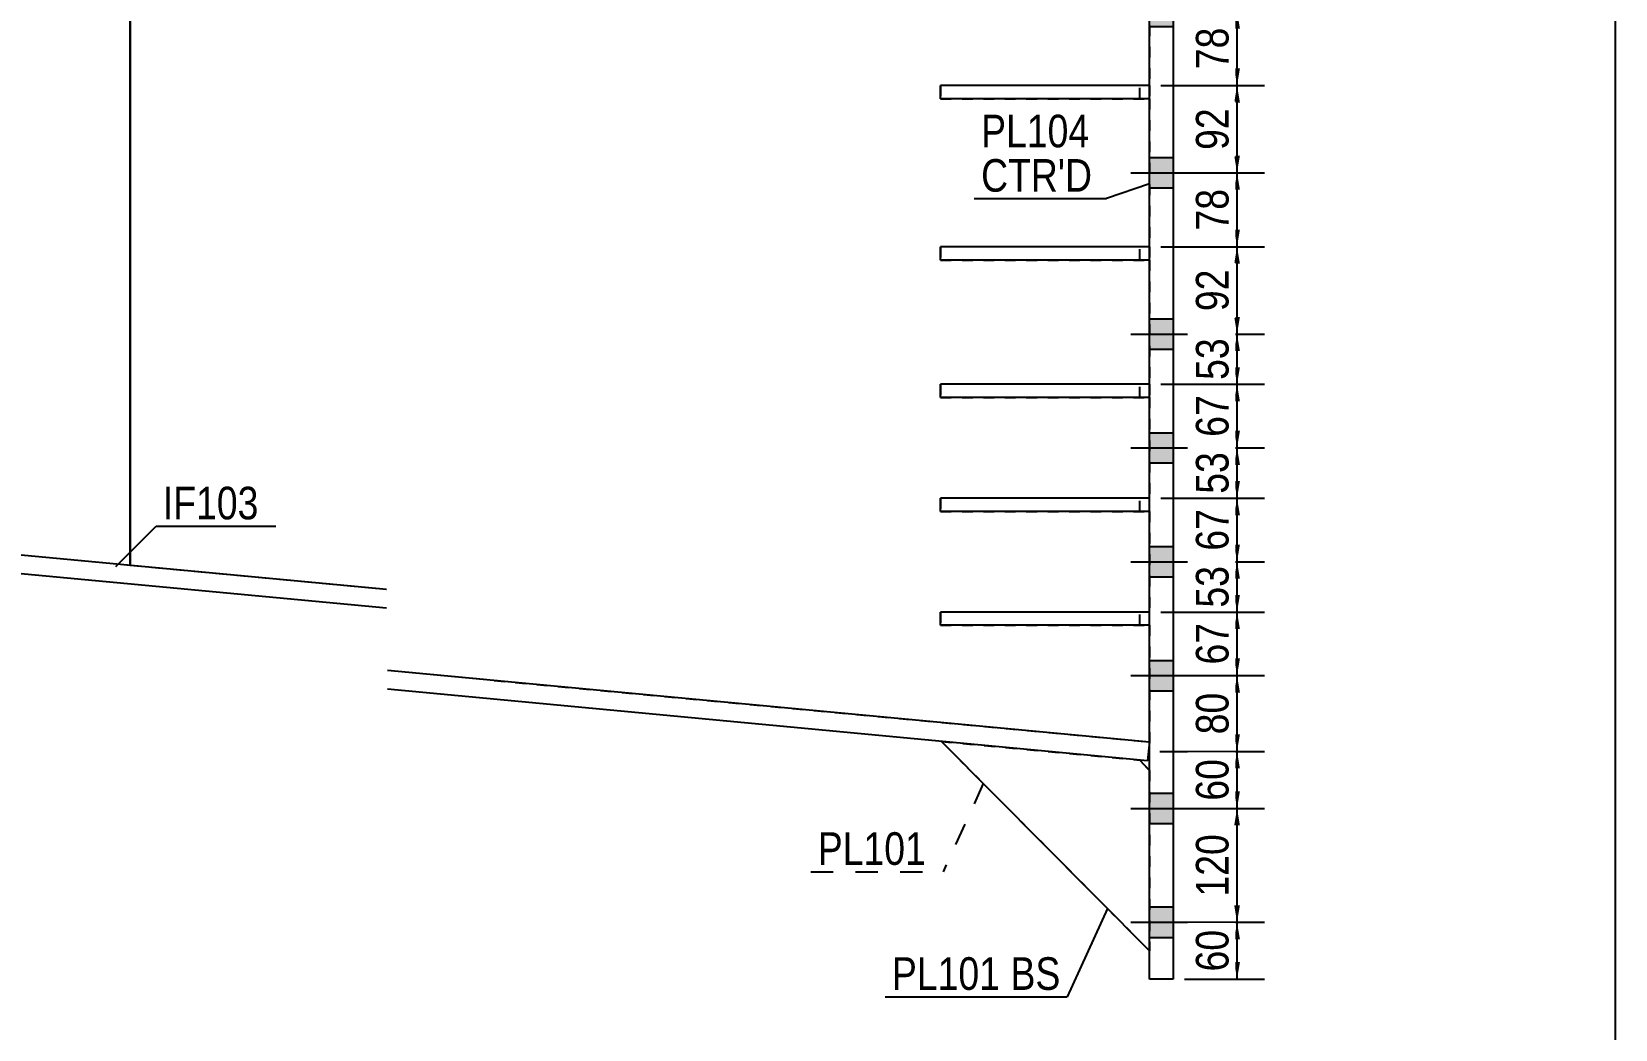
# Model space of a CAD drawing. Header units: millimetres. Extents: x -275 to 137, y -158 to 129.
# Drawn here: x -1.6 to 137.4, y -48.3 to 39.3 of the extents above; entities that cross this region are included whole.
import ezdxf

# ---------------------------------------------------------------- set-up
doc = ezdxf.new("R2010")
doc.units = ezdxf.units.MM
doc.linetypes.add('DXK_LINE_DOT1', pattern=[1.8814, 0.9407, -0.9407])
doc.linetypes.add('DXK_LINE_DOT2', pattern=[3.9198, 1.9599, -1.9599])
doc.styles.add('Arial Narrow', font='ARIALN.TTF', dxfattribs={"height": 0.2})

# ---------------------------------------------------------------- blocks, each defined once
blk = doc.blocks.new('Unknown-622979417-1210')
at = {"color": 5, "linetype": 'Continuous'}
blk.add_line((137.44, -157.59), (137.44, 129.41), dxfattribs=at)
blk = doc.blocks.new('Part-622979417-1666 - 1510')
at = {"color": 2, "linetype": 'Continuous'}
for p, q in [((78.2, 19.29), (78.2, 20.46)), ((96.53, 20.46), (78.2, 20.46)), ((96.53, 19.29), (78.2, 19.29))]:
    blk.add_line(p, q, dxfattribs=at)
at = {"color": 7, "linetype": 'DXK_LINE_DOT1'}
for p, q in [((95.7, 19.29), (95.7, 20.46)), ((96.53, 20.46), (96.53, 19.29))]:
    blk.add_line(p, q, dxfattribs=at)
blk = doc.blocks.new('Part-622979417-1671 - 1510')
at = {"color": 7, "linetype": 'DXK_LINE_DOT1'}
for p, q in [((96.53, 20.46), (78.2, 20.46)), ((78.2, 20.46), (78.2, 19.29)), ((78.2, 19.29), (96.53, 19.29))]:
    blk.add_line(p, q, dxfattribs=at)
blk = doc.blocks.new('Part-622979417-1656 - 1510')
at = {"color": 2, "linetype": 'Continuous'}
for p, q in [((78.2, 33.46), (78.2, 34.62)), ((96.53, 34.62), (78.2, 34.62)), ((96.53, 33.46), (78.2, 33.46))]:
    blk.add_line(p, q, dxfattribs=at)
at = {"color": 7, "linetype": 'DXK_LINE_DOT1'}
for p, q in [((95.7, 33.46), (95.7, 34.62)), ((96.53, 34.62), (96.53, 33.46))]:
    blk.add_line(p, q, dxfattribs=at)
blk = doc.blocks.new('Part-622979417-1789 - 1510')
at = {"color": 2, "linetype": 'Continuous'}
blk.add_line((7.04, -7.5), (7.04, 76.96), dxfattribs=at)
at = {"color": 7, "linetype": 'DXK_LINE_DOT1'}
blk.add_line((-40.62, -3.02), (7.04, -7.5), dxfattribs=at)
blk = doc.blocks.new('Part-622979417-1661 - 1510')
at = {"color": 7, "linetype": 'DXK_LINE_DOT1'}
for p, q in [((96.53, 34.62), (78.2, 34.62)), ((78.2, 34.62), (78.2, 33.46)), ((78.2, 33.46), (96.53, 33.46))]:
    blk.add_line(p, q, dxfattribs=at)
blk = doc.blocks.new('Part-622979417-1676 - 1510')
at = {"color": 2, "linetype": 'Continuous'}
for p, q in [((78.2, 7.21), (78.2, 8.37)), ((96.53, 8.37), (78.2, 8.37)), ((96.53, 7.21), (78.2, 7.21))]:
    blk.add_line(p, q, dxfattribs=at)
at = {"color": 7, "linetype": 'DXK_LINE_DOT1'}
for p, q in [((95.7, 7.21), (95.7, 8.37)), ((96.53, 8.37), (96.53, 7.21))]:
    blk.add_line(p, q, dxfattribs=at)
blk = doc.blocks.new('Part-622979417-1681 - 1510')
at = {"color": 7, "linetype": 'DXK_LINE_DOT1'}
for p, q in [((96.53, 8.37), (78.2, 8.37)), ((78.2, 8.37), (78.2, 7.21)), ((78.2, 7.21), (96.53, 7.21))]:
    blk.add_line(p, q, dxfattribs=at)
blk = doc.blocks.new('Part-622979417-1686 - 1510')
at = {"color": 2, "linetype": 'Continuous'}
for p, q in [((78.2, -2.79), (78.2, -1.63)), ((96.53, -1.63), (78.2, -1.63)), ((96.53, -2.79), (78.2, -2.79))]:
    blk.add_line(p, q, dxfattribs=at)
at = {"color": 7, "linetype": 'DXK_LINE_DOT1'}
for p, q in [((95.7, -2.79), (95.7, -1.63)), ((96.53, -2.79), (96.53, -1.63))]:
    blk.add_line(p, q, dxfattribs=at)
blk = doc.blocks.new('Part-622979417-1691 - 1510')
at = {"color": 7, "linetype": 'DXK_LINE_DOT1'}
for p, q in [((96.53, -1.63), (78.2, -1.63)), ((78.2, -1.63), (78.2, -2.79)), ((78.2, -2.79), (96.53, -2.79))]:
    blk.add_line(p, q, dxfattribs=at)
blk = doc.blocks.new('Part-622979417-1701 - 1510')
at = {"color": 7, "linetype": 'DXK_LINE_DOT1'}
for p, q in [((96.53, -11.63), (78.2, -11.63)), ((78.2, -11.63), (78.2, -12.79)), ((95.7, -12.79), (95.7, -11.63)), ((96.53, -12.79), (96.53, -11.63)), ((78.2, -12.79), (96.53, -12.79))]:
    blk.add_line(p, q, dxfattribs=at)
blk = doc.blocks.new('Part-622979417-1706 - 1510')
at = {"color": 2, "linetype": 'Continuous'}
for p, q in [((78.2, -12.79), (78.2, -11.63)), ((96.53, -11.63), (78.2, -11.63)), ((96.53, -12.79), (78.2, -12.79))]:
    blk.add_line(p, q, dxfattribs=at)
blk = doc.blocks.new('Part-622979417-1811 - 1510')
at = {"color": 2, "linetype": 'Continuous'}
for p, q in [((-18.12, -6.81), (-17.96, -5.15)), ((-17.96, -5.15), (29.54, -9.62)), ((29.54, -11.29), (-18.12, -6.81)), ((29.64, -16.75), (96.53, -23.04)), ((96.38, -24.7), (29.64, -18.42)), ((96.53, -23.04), (96.38, -24.7))]:
    blk.add_line(p, q, dxfattribs=at)
blk = doc.blocks.new('Part-622979417-1938 - 1510')
at = {"color": 7, "linetype": 'DXK_LINE_DOT1'}
for p, q in [((96.53, -41.38), (78.28, -23)), ((78.28, -23), (95.7, -24.64)), ((95.7, -24.64), (96.53, -25.55)), ((96.53, -25.55), (96.53, -41.38))]:
    blk.add_line(p, q, dxfattribs=at)
blk = doc.blocks.new('Bolt-622979417-1773 - 1510')
at = {"linetype": 'Continuous'}
for points in [[(96.53, 94.12), (96.53, 91.46), (98.62, 91.46), (98.62, 94.12)], [(96.53, 94.12), (96.53, 91.46), (98.62, 91.46), (98.62, 94.12)], [(96.53, 94.12), (96.53, 91.46), (98.62, 91.46), (98.62, 94.12)], [(96.53, 94.12), (96.53, 91.46), (98.62, 91.46), (98.62, 94.12)], [(96.53, 84.12), (96.53, 81.46), (98.62, 81.46), (98.62, 84.12)], [(96.53, 84.12), (96.53, 81.46), (98.62, 81.46), (98.62, 84.12)], [(96.53, 84.12), (96.53, 81.46), (98.62, 81.46), (98.62, 84.12)], [(96.53, 84.12), (96.53, 81.46), (98.62, 81.46), (98.62, 84.12)], [(96.53, 72.46), (96.53, 69.79), (98.62, 69.79), (98.62, 72.46)], [(96.53, 72.46), (96.53, 69.79), (98.62, 69.79), (98.62, 72.46)], [(96.53, 72.46), (96.53, 69.79), (98.62, 69.79), (98.62, 72.46)], [(96.53, 72.46), (96.53, 69.79), (98.62, 69.79), (98.62, 72.46)], [(96.53, 62.46), (96.53, 59.79), (98.62, 59.79), (98.62, 62.46)], [(96.53, 62.46), (96.53, 59.79), (98.62, 59.79), (98.62, 62.46)], [(96.53, 62.46), (96.53, 59.79), (98.62, 59.79), (98.62, 62.46)], [(96.53, 62.46), (96.53, 59.79), (98.62, 59.79), (98.62, 62.46)], [(96.53, 52.46), (96.53, 49.79), (98.62, 49.79), (98.62, 52.46)], [(96.53, 52.46), (96.53, 49.79), (98.62, 49.79), (98.62, 52.46)], [(96.53, 52.46), (96.53, 49.79), (98.62, 49.79), (98.62, 52.46)], [(96.53, 52.46), (96.53, 49.79), (98.62, 49.79), (98.62, 52.46)], [(96.53, 42.46), (96.53, 39.79), (98.62, 39.79), (98.62, 42.46)], [(96.53, 42.46), (96.53, 39.79), (98.62, 39.79), (98.62, 42.46)], [(96.53, 42.46), (96.53, 39.79), (98.62, 39.79), (98.62, 42.46)], [(96.53, 42.46), (96.53, 39.79), (98.62, 39.79), (98.62, 42.46)], [(96.53, 28.29), (96.53, 25.62), (98.62, 25.62), (98.62, 28.29)], [(96.53, 28.29), (96.53, 25.62), (98.62, 25.62), (98.62, 28.29)], [(96.53, 28.29), (96.53, 25.62), (98.62, 25.62), (98.62, 28.29)], [(96.53, 28.29), (96.53, 25.62), (98.62, 25.62), (98.62, 28.29)], [(96.53, 14.12), (96.53, 11.46), (98.62, 11.46), (98.62, 14.12)], [(96.53, 14.12), (96.53, 11.46), (98.62, 11.46), (98.62, 14.12)], [(96.53, 14.12), (96.53, 11.46), (98.62, 11.46), (98.62, 14.12)], [(96.53, 14.12), (96.53, 11.46), (98.62, 11.46), (98.62, 14.12)], [(96.53, 4.12), (96.53, 1.46), (98.62, 1.46), (98.62, 4.12)], [(96.53, 4.12), (96.53, 1.46), (98.62, 1.46), (98.62, 4.12)], [(96.53, 4.12), (96.53, 1.46), (98.62, 1.46), (98.62, 4.12)], [(96.53, 4.12), (96.53, 1.46), (98.62, 1.46), (98.62, 4.12)], [(96.53, -5.88), (96.53, -8.54), (98.62, -8.54), (98.62, -5.88)], [(96.53, -5.88), (96.53, -8.54), (98.62, -8.54), (98.62, -5.88)], [(96.53, -5.88), (96.53, -8.54), (98.62, -8.54), (98.62, -5.88)], [(96.53, -5.88), (96.53, -8.54), (98.62, -8.54), (98.62, -5.88)], [(96.53, -15.88), (96.53, -18.54), (98.62, -18.54), (98.62, -15.88)], [(96.53, -15.88), (96.53, -18.54), (98.62, -18.54), (98.62, -15.88)], [(96.53, -15.88), (96.53, -18.54), (98.62, -18.54), (98.62, -15.88)], [(96.53, -15.88), (96.53, -18.54), (98.62, -18.54), (98.62, -15.88)], [(96.53, -27.54), (96.53, -30.21), (98.62, -30.21), (98.62, -27.54)], [(96.53, -27.54), (96.53, -30.21), (98.62, -30.21), (98.62, -27.54)], [(96.53, -27.54), (96.53, -30.21), (98.62, -30.21), (98.62, -27.54)], [(96.53, -27.54), (96.53, -30.21), (98.62, -30.21), (98.62, -27.54)], [(96.53, -37.54), (96.53, -40.21), (98.62, -40.21), (98.62, -37.54)], [(96.53, -37.54), (96.53, -40.21), (98.62, -40.21), (98.62, -37.54)], [(96.53, -37.54), (96.53, -40.21), (98.62, -40.21), (98.62, -37.54)], [(96.53, -37.54), (96.53, -40.21), (98.62, -40.21), (98.62, -37.54)]]:
    blk.add_hatch(color=3, dxfattribs=at).paths.add_polyline_path(points)
at = {"color": 3, "linetype": 'Continuous'}
for p, q in [((96.53, 94.12), (98.62, 94.12)), ((96.53, 94.12), (98.62, 94.12)), ((96.53, 94.12), (98.62, 94.12)), ((96.53, 94.12), (98.62, 94.12)), ((94.89, 92.79), (104.87, 92.79)), ((94.89, 92.79), (104.87, 92.79)), ((94.89, 92.79), (104.87, 92.79)), ((94.89, 92.79), (104.87, 92.79)), ((96.53, 91.46), (98.62, 91.46)), ((96.53, 91.46), (98.62, 91.46)), ((96.53, 91.46), (98.62, 91.46)), ((96.53, 91.46), (98.62, 91.46)), ((96.53, 84.12), (98.62, 84.12)), ((96.53, 84.12), (98.62, 84.12)), ((96.53, 84.12), (98.62, 84.12)), ((96.53, 84.12), (98.62, 84.12)), ((94.89, 82.79), (104.87, 82.79)), ((94.89, 82.79), (104.87, 82.79)), ((94.89, 82.79), (104.87, 82.79)), ((94.89, 82.79), (104.87, 82.79)), ((96.53, 81.46), (98.62, 81.46)), ((96.53, 81.46), (98.62, 81.46)), ((96.53, 81.46), (98.62, 81.46)), ((96.53, 81.46), (98.62, 81.46)), ((96.53, 72.46), (98.62, 72.46)), ((96.53, 72.46), (98.62, 72.46)), ((96.53, 72.46), (98.62, 72.46)), ((96.53, 72.46), (98.62, 72.46)), ((94.89, 71.12), (104.87, 71.12)), ((94.89, 71.12), (104.87, 71.12)), ((94.89, 71.12), (104.87, 71.12)), ((94.89, 71.12), (104.87, 71.12)), ((96.53, 69.79), (98.62, 69.79)), ((96.53, 69.79), (98.62, 69.79)), ((96.53, 69.79), (98.62, 69.79)), ((96.53, 69.79), (98.62, 69.79)), ((96.53, 62.46), (98.62, 62.46)), ((96.53, 62.46), (98.62, 62.46)), ((96.53, 62.46), (98.62, 62.46)), ((96.53, 62.46), (98.62, 62.46)), ((94.89, 61.12), (104.87, 61.12)), ((94.89, 61.12), (104.87, 61.12)), ((94.89, 61.12), (104.87, 61.12)), ((94.89, 61.12), (104.87, 61.12)), ((96.53, 59.79), (98.62, 59.79)), ((96.53, 59.79), (98.62, 59.79)), ((96.53, 59.79), (98.62, 59.79)), ((96.53, 59.79), (98.62, 59.79)), ((96.53, 52.46), (98.62, 52.46)), ((96.53, 52.46), (98.62, 52.46)), ((96.53, 52.46), (98.62, 52.46)), ((96.53, 52.46), (98.62, 52.46)), ((94.89, 51.12), (104.87, 51.12)), ((94.89, 51.12), (104.87, 51.12)), ((94.89, 51.12), (104.87, 51.12)), ((94.89, 51.12), (104.87, 51.12)), ((96.53, 49.79), (98.62, 49.79)), ((96.53, 49.79), (98.62, 49.79)), ((96.53, 49.79), (98.62, 49.79)), ((96.53, 49.79), (98.62, 49.79)), ((96.53, 42.46), (98.62, 42.46)), ((96.53, 42.46), (98.62, 42.46)), ((96.53, 42.46), (98.62, 42.46)), ((96.53, 42.46), (98.62, 42.46)), ((94.89, 41.12), (104.87, 41.12)), ((94.89, 41.12), (104.87, 41.12)), ((94.89, 41.12), (104.87, 41.12)), ((94.89, 41.12), (104.87, 41.12)), ((96.53, 39.79), (98.62, 39.79)), ((96.53, 39.79), (98.62, 39.79)), ((96.53, 39.79), (98.62, 39.79)), ((96.53, 39.79), (98.62, 39.79)), ((96.53, 28.29), (98.62, 28.29)), ((96.53, 28.29), (98.62, 28.29)), ((96.53, 28.29), (98.62, 28.29)), ((96.53, 28.29), (98.62, 28.29)), ((94.89, 26.96), (104.87, 26.96)), ((94.89, 26.96), (104.87, 26.96)), ((94.89, 26.96), (104.87, 26.96)), ((94.89, 26.96), (104.87, 26.96)), ((96.53, 25.62), (98.62, 25.62)), ((96.53, 25.62), (98.62, 25.62)), ((96.53, 25.62), (98.62, 25.62)), ((96.53, 25.62), (98.62, 25.62)), ((96.53, 14.12), (98.62, 14.12)), ((96.53, 14.12), (98.62, 14.12)), ((96.53, 14.12), (98.62, 14.12)), ((96.53, 14.12), (98.62, 14.12)), ((94.89, 12.79), (104.87, 12.79)), ((94.89, 12.79), (104.87, 12.79)), ((94.89, 12.79), (104.87, 12.79)), ((94.89, 12.79), (104.87, 12.79)), ((96.53, 11.46), (98.62, 11.46)), ((96.53, 11.46), (98.62, 11.46)), ((96.53, 11.46), (98.62, 11.46)), ((96.53, 11.46), (98.62, 11.46)), ((94.89, 2.79), (104.87, 2.79)), ((94.89, 2.79), (104.87, 2.79)), ((94.89, 2.79), (104.87, 2.79)), ((94.89, 2.79), (104.87, 2.79)), ((96.53, 4.12), (98.62, 4.12)), ((96.53, 4.12), (98.62, 4.12)), ((96.53, 4.12), (98.62, 4.12)), ((96.53, 4.12), (98.62, 4.12)), ((96.53, 1.46), (98.62, 1.46)), ((96.53, 1.46), (98.62, 1.46)), ((96.53, 1.46), (98.62, 1.46)), ((96.53, 1.46), (98.62, 1.46)), ((96.53, -5.88), (98.62, -5.88)), ((96.53, -5.88), (98.62, -5.88)), ((96.53, -5.88), (98.62, -5.88)), ((96.53, -5.88), (98.62, -5.88)), ((94.89, -7.21), (104.87, -7.21)), ((94.89, -7.21), (104.87, -7.21)), ((94.89, -7.21), (104.87, -7.21)), ((94.89, -7.21), (104.87, -7.21)), ((96.53, -8.54), (98.62, -8.54)), ((96.53, -8.54), (98.62, -8.54)), ((96.53, -8.54), (98.62, -8.54)), ((96.53, -8.54), (98.62, -8.54)), ((96.53, -15.88), (98.62, -15.88)), ((96.53, -15.88), (98.62, -15.88)), ((96.53, -15.88), (98.62, -15.88)), ((96.53, -15.88), (98.62, -15.88)), ((94.89, -17.21), (104.87, -17.21)), ((94.89, -17.21), (104.87, -17.21)), ((94.89, -17.21), (104.87, -17.21)), ((94.89, -17.21), (104.87, -17.21)), ((96.53, -18.54), (98.62, -18.54)), ((96.53, -18.54), (98.62, -18.54)), ((96.53, -18.54), (98.62, -18.54)), ((96.53, -18.54), (98.62, -18.54)), ((96.53, -27.54), (98.62, -27.54)), ((96.53, -27.54), (98.62, -27.54)), ((96.53, -27.54), (98.62, -27.54)), ((96.53, -27.54), (98.62, -27.54)), ((94.89, -28.88), (104.87, -28.88)), ((94.89, -28.88), (104.87, -28.88)), ((94.89, -28.88), (104.87, -28.88)), ((94.89, -28.88), (104.87, -28.88)), ((96.53, -30.21), (98.62, -30.21)), ((96.53, -30.21), (98.62, -30.21)), ((96.53, -30.21), (98.62, -30.21)), ((96.53, -30.21), (98.62, -30.21)), ((94.89, -38.88), (104.87, -38.88)), ((94.89, -38.88), (104.87, -38.88)), ((94.89, -38.88), (104.87, -38.88)), ((94.89, -38.88), (104.87, -38.88)), ((96.53, -37.54), (98.62, -37.54)), ((96.53, -37.54), (98.62, -37.54)), ((96.53, -37.54), (98.62, -37.54)), ((96.53, -37.54), (98.62, -37.54)), ((96.53, -40.21), (98.62, -40.21)), ((96.53, -40.21), (98.62, -40.21)), ((96.53, -40.21), (98.62, -40.21)), ((96.53, -40.21), (98.62, -40.21))]:
    blk.add_line(p, q, dxfattribs=at)
blk = doc.blocks.new('Part-622979417-2117 - 1510')
at = {"color": 2, "linetype": 'Continuous'}
for p, q in [((96.53, -41.38), (78.28, -23)), ((95.7, -24.64), (96.53, -25.55))]:
    blk.add_line(p, q, dxfattribs=at)
blk = doc.blocks.new('Part-622979417-1916 - 1510')
at = {"color": 2, "linetype": 'Continuous'}
for p, q in [((96.53, 97.79), (98.62, 97.79)), ((96.53, -43.88), (96.53, 97.79)), ((98.62, 97.79), (98.62, -43.88)), ((98.62, -43.88), (96.53, -43.88))]:
    blk.add_line(p, q, dxfattribs=at)
blk = doc.blocks.new('Part-622979417-2051 - 1510')
at = {"color": 2, "linetype": 'Continuous'}
blk.add_line((7.04, 76.96), (7.04, -7.5), dxfattribs=at)
at = {"color": 7, "linetype": 'DXK_LINE_DOT1'}
for p, q in [((7.04, 76.96), (29.54, 76.96)), ((29.64, 76.96), (96.53, 76.96)), ((96.53, 76.96), (96.53, 66.71)), ((96.53, 65.54), (96.53, 56.71)), ((96.53, 55.54), (96.53, 46.71)), ((96.53, 45.54), (96.53, 34.62)), ((96.53, 33.46), (96.53, 20.46)), ((96.53, 19.29), (96.53, 8.37)), ((96.53, 7.21), (96.53, -1.63)), ((96.53, -2.79), (96.53, -11.63)), ((7.04, -7.5), (29.54, -9.62)), ((96.53, -12.79), (96.53, -23.04)), ((29.64, -16.75), (96.53, -23.04))]:
    blk.add_line(p, q, dxfattribs=at)
blk = doc.blocks.new('StraightDimension-622979417-2307 - 1510')
at = {"linetype": 'Continuous'}
for points in [[(103.98, 39.62), (104.23, 41.12), (104.48, 39.62)], [(104.48, 36.12), (104.23, 34.62), (103.98, 36.12)]]:
    blk.add_hatch(color=7, dxfattribs=at).paths.add_polyline_path(points)
at = {"color": 7, "linetype": 'Continuous'}
for p, q in [((97.53, 41.12), (106.63, 41.12)), ((104.23, 34.62), (104.23, 41.12)), ((97.53, 34.62), (106.63, 34.62))]:
    blk.add_line(p, q, dxfattribs=at)
at = {"color": 0}
blk.add_wipeout([(104.08, 40.3), (99.88, 40.3), (99.88, 35.45), (104.08, 35.45)], dxfattribs=at)
at = {"color": 3, "style": 'Arial Narrow'}
blk.add_text('78', height=2.863, rotation=90.0002, dxfattribs=at).set_placement((103.48, 36.05))
blk = doc.blocks.new('StraightDimension-622979417-2322 - 1510')
at = {"linetype": 'Continuous'}
for points in [[(103.98, 33.12), (104.23, 34.62), (104.48, 33.12)], [(104.48, 28.46), (104.23, 26.96), (103.98, 28.46)]]:
    blk.add_hatch(color=7, dxfattribs=at).paths.add_polyline_path(points)
at = {"color": 7, "linetype": 'Continuous'}
for p, q in [((97.53, 34.62), (106.63, 34.62)), ((104.23, 26.96), (104.23, 34.62)), ((97.53, 26.96), (106.63, 26.96))]:
    blk.add_line(p, q, dxfattribs=at)
at = {"color": 0}
blk.add_wipeout([(104.08, 33.22), (99.88, 33.22), (99.88, 28.36), (104.08, 28.36)], dxfattribs=at)
at = {"color": 3, "style": 'Arial Narrow'}
blk.add_text('92', height=2.863, rotation=90.0002, dxfattribs=at).set_placement((103.48, 28.96))
blk = doc.blocks.new('StraightDimension-622979417-2336 - 1510')
at = {"linetype": 'Continuous'}
for points in [[(103.98, 25.46), (104.23, 26.96), (104.48, 25.46)], [(104.48, 21.96), (104.23, 20.46), (103.98, 21.96)]]:
    blk.add_hatch(color=7, dxfattribs=at).paths.add_polyline_path(points)
at = {"color": 7, "linetype": 'Continuous'}
for p, q in [((97.53, 26.96), (106.63, 26.96)), ((104.23, 20.46), (104.23, 26.96)), ((97.53, 20.46), (106.63, 20.46))]:
    blk.add_line(p, q, dxfattribs=at)
at = {"color": 0}
blk.add_wipeout([(104.08, 26.14), (99.88, 26.14), (99.88, 21.28), (104.08, 21.28)], dxfattribs=at)
at = {"color": 3, "style": 'Arial Narrow'}
blk.add_text('78', height=2.863, rotation=90.0002, dxfattribs=at).set_placement((103.48, 21.88))
blk = doc.blocks.new('StraightDimension-622979417-2350 - 1510')
at = {"linetype": 'Continuous'}
for points in [[(103.98, 18.96), (104.23, 20.46), (104.48, 18.96)], [(104.48, 14.29), (104.23, 12.79), (103.98, 14.29)]]:
    blk.add_hatch(color=7, dxfattribs=at).paths.add_polyline_path(points)
at = {"color": 7, "linetype": 'Continuous'}
for p, q in [((97.53, 20.46), (106.63, 20.46)), ((104.23, 12.79), (104.23, 20.46)), ((97.53, 12.79), (106.63, 12.79))]:
    blk.add_line(p, q, dxfattribs=at)
at = {"color": 0}
blk.add_wipeout([(104.08, 19.05), (99.88, 19.05), (99.88, 14.2), (104.08, 14.2)], dxfattribs=at)
at = {"color": 3, "style": 'Arial Narrow'}
blk.add_text('92', height=2.863, rotation=90.0002, dxfattribs=at).set_placement((103.48, 14.8))
blk = doc.blocks.new('StraightDimension-622979417-2363 - 1510')
at = {"linetype": 'Continuous'}
for points in [[(103.98, 11.29), (104.23, 12.79), (104.48, 11.29)], [(104.48, 9.87), (104.23, 8.37), (103.98, 9.87)]]:
    blk.add_hatch(color=7, dxfattribs=at).paths.add_polyline_path(points)
at = {"color": 7, "linetype": 'Continuous'}
for p, q in [((97.53, 12.79), (106.63, 12.79)), ((104.23, 8.37), (104.23, 12.79)), ((97.53, 8.37), (106.63, 8.37))]:
    blk.add_line(p, q, dxfattribs=at)
at = {"color": 0}
blk.add_wipeout([(104.08, 13.01), (99.88, 13.01), (99.88, 8.15), (104.08, 8.15)], dxfattribs=at)
at = {"color": 3, "style": 'Arial Narrow'}
blk.add_text('53', height=2.863, rotation=90.0002, dxfattribs=at).set_placement((103.48, 8.76))
blk = doc.blocks.new('StraightDimension-622979417-2376 - 1510')
at = {"linetype": 'Continuous'}
for points in [[(103.98, 6.87), (104.23, 8.37), (104.48, 6.87)], [(104.48, 4.29), (104.23, 2.79), (103.98, 4.29)]]:
    blk.add_hatch(color=7, dxfattribs=at).paths.add_polyline_path(points)
at = {"color": 7, "linetype": 'Continuous'}
for p, q in [((97.53, 8.37), (106.63, 8.37)), ((104.23, 2.79), (104.23, 8.37)), ((97.53, 2.79), (106.63, 2.79))]:
    blk.add_line(p, q, dxfattribs=at)
at = {"color": 0}
blk.add_wipeout([(104.08, 8.01), (99.88, 8.01), (99.88, 3.15), (104.08, 3.15)], dxfattribs=at)
at = {"color": 3, "style": 'Arial Narrow'}
blk.add_text('67', height=2.863, rotation=90.0002, dxfattribs=at).set_placement((103.48, 3.76))
blk = doc.blocks.new('StraightDimension-622979417-2389 - 1510')
at = {"linetype": 'Continuous'}
for points in [[(103.98, 1.29), (104.23, 2.79), (104.48, 1.29)], [(104.48, -0.13), (104.23, -1.63), (103.98, -0.13)]]:
    blk.add_hatch(color=7, dxfattribs=at).paths.add_polyline_path(points)
at = {"color": 7, "linetype": 'Continuous'}
for p, q in [((97.53, 2.79), (106.63, 2.79)), ((104.23, -1.63), (104.23, 2.79)), ((97.53, -1.63), (106.63, -1.63))]:
    blk.add_line(p, q, dxfattribs=at)
at = {"color": 0}
blk.add_wipeout([(104.08, 3.01), (99.88, 3.01), (99.88, -1.85), (104.08, -1.85)], dxfattribs=at)
at = {"color": 3, "style": 'Arial Narrow'}
blk.add_text('53', height=2.863, rotation=90.0002, dxfattribs=at).set_placement((103.48, -1.24))
blk = doc.blocks.new('StraightDimension-622979417-2402 - 1510')
at = {"linetype": 'Continuous'}
for points in [[(103.98, -3.13), (104.23, -1.63), (104.48, -3.13)], [(104.48, -5.71), (104.23, -7.21), (103.98, -5.71)]]:
    blk.add_hatch(color=7, dxfattribs=at).paths.add_polyline_path(points)
at = {"color": 7, "linetype": 'Continuous'}
for p, q in [((97.53, -1.63), (106.63, -1.63)), ((104.23, -7.21), (104.23, -1.63)), ((97.53, -7.21), (106.63, -7.21))]:
    blk.add_line(p, q, dxfattribs=at)
at = {"color": 0}
blk.add_wipeout([(104.08, -1.99), (99.88, -1.99), (99.88, -6.85), (104.08, -6.85)], dxfattribs=at)
at = {"color": 3, "style": 'Arial Narrow'}
blk.add_text('67', height=2.863, rotation=90.0002, dxfattribs=at).set_placement((103.48, -6.24))
blk = doc.blocks.new('StraightDimension-622979417-2415 - 1510')
at = {"linetype": 'Continuous'}
for points in [[(103.98, -8.71), (104.23, -7.21), (104.48, -8.71)], [(104.48, -10.13), (104.23, -11.63), (103.98, -10.13)]]:
    blk.add_hatch(color=7, dxfattribs=at).paths.add_polyline_path(points)
at = {"color": 7, "linetype": 'Continuous'}
for p, q in [((97.53, -7.21), (106.63, -7.21)), ((104.23, -11.63), (104.23, -7.21)), ((97.53, -11.63), (106.63, -11.63))]:
    blk.add_line(p, q, dxfattribs=at)
at = {"color": 0}
blk.add_wipeout([(104.08, -6.99), (99.88, -6.99), (99.88, -11.85), (104.08, -11.85)], dxfattribs=at)
at = {"color": 3, "style": 'Arial Narrow'}
blk.add_text('53', height=2.863, rotation=90.0002, dxfattribs=at).set_placement((103.48, -11.24))
blk = doc.blocks.new('StraightDimension-622979417-2428 - 1510')
at = {"linetype": 'Continuous'}
for points in [[(103.98, -13.13), (104.23, -11.63), (104.48, -13.13)], [(104.48, -15.71), (104.23, -17.21), (103.98, -15.71)]]:
    blk.add_hatch(color=7, dxfattribs=at).paths.add_polyline_path(points)
at = {"color": 7, "linetype": 'Continuous'}
for p, q in [((97.53, -11.63), (106.63, -11.63)), ((104.23, -17.21), (104.23, -11.63)), ((97.45, -17.21), (106.63, -17.21))]:
    blk.add_line(p, q, dxfattribs=at)
at = {"color": 0}
blk.add_wipeout([(104.08, -11.99), (99.88, -11.99), (99.88, -16.85), (104.08, -16.85)], dxfattribs=at)
at = {"color": 3, "style": 'Arial Narrow'}
blk.add_text('67', height=2.863, rotation=90.0002, dxfattribs=at).set_placement((103.48, -16.24))
blk = doc.blocks.new('StraightDimension-622979417-2441 - 1510')
at = {"linetype": 'Continuous'}
for points in [[(103.98, -18.71), (104.23, -17.21), (104.48, -18.71)], [(104.48, -22.37), (104.23, -23.87), (103.98, -22.37)]]:
    blk.add_hatch(color=7, dxfattribs=at).paths.add_polyline_path(points)
at = {"color": 7, "linetype": 'Continuous'}
for p, q in [((97.45, -17.21), (106.63, -17.21)), ((104.23, -23.87), (104.23, -17.21)), ((97.45, -23.87), (106.63, -23.87))]:
    blk.add_line(p, q, dxfattribs=at)
at = {"color": 0}
blk.add_wipeout([(104.08, -18.11), (99.88, -18.11), (99.88, -22.97), (104.08, -22.97)], dxfattribs=at)
at = {"color": 3, "style": 'Arial Narrow'}
blk.add_text('80', height=2.863, rotation=90.0002, dxfattribs=at).set_placement((103.48, -22.37))
blk = doc.blocks.new('StraightDimension-622979417-2450 - 1510')
at = {"linetype": 'Continuous'}
for points in [[(103.98, -25.37), (104.23, -23.87), (104.48, -25.37)], [(104.48, -27.38), (104.23, -28.88), (103.98, -27.38)]]:
    blk.add_hatch(color=7, dxfattribs=at).paths.add_polyline_path(points)
at = {"color": 7, "linetype": 'Continuous'}
for p, q in [((97.45, -23.87), (106.63, -23.87)), ((104.23, -28.88), (104.23, -23.87)), ((97.53, -28.88), (106.63, -28.88))]:
    blk.add_line(p, q, dxfattribs=at)
at = {"color": 0}
blk.add_wipeout([(104.08, -23.95), (99.88, -23.95), (99.88, -28.8), (104.08, -28.8)], dxfattribs=at)
at = {"color": 3, "style": 'Arial Narrow'}
blk.add_text('60', height=2.863, rotation=90.0002, dxfattribs=at).set_placement((103.48, -28.2))
blk = doc.blocks.new('StraightDimension-622979417-2551 - 1510')
at = {"linetype": 'Continuous'}
for points in [[(103.98, -30.38), (104.23, -28.88), (104.48, -30.38)], [(104.48, -37.38), (104.23, -38.88), (103.98, -37.38)]]:
    blk.add_hatch(color=7, dxfattribs=at).paths.add_polyline_path(points)
at = {"color": 7, "linetype": 'Continuous'}
for p, q in [((97.53, -28.88), (106.63, -28.88)), ((104.23, -38.88), (104.23, -28.88)), ((99.62, -38.88), (106.63, -38.88))]:
    blk.add_line(p, q, dxfattribs=at)
at = {"color": 0}
blk.add_wipeout([(104.08, -30.54), (99.88, -30.54), (99.88, -37.22), (104.08, -37.22)], dxfattribs=at)
at = {"color": 3, "style": 'Arial Narrow'}
blk.add_text('120', height=2.863, rotation=90.0002, dxfattribs=at).set_placement((103.48, -36.62))
blk = doc.blocks.new('StraightDimension-622979417-2559 - 1510')
at = {"linetype": 'Continuous'}
for points in [[(103.98, -40.38), (104.23, -38.88), (104.48, -40.38)], [(104.48, -42.38), (104.23, -43.88), (103.98, -42.38)]]:
    blk.add_hatch(color=7, dxfattribs=at).paths.add_polyline_path(points)
at = {"color": 7, "linetype": 'Continuous'}
for p, q in [((99.62, -38.88), (106.63, -38.88)), ((104.23, -43.88), (104.23, -38.88)), ((99.62, -43.88), (106.63, -43.88))]:
    blk.add_line(p, q, dxfattribs=at)
at = {"color": 0}
blk.add_wipeout([(104.08, -38.95), (99.88, -38.95), (99.88, -43.8), (104.08, -43.8)], dxfattribs=at)
at = {"color": 3, "style": 'Arial Narrow'}
blk.add_text('60', height=2.863, rotation=90.0002, dxfattribs=at).set_placement((103.48, -43.2))
blk = doc.blocks.new('Mark-622979417-1912 - 1510')
at = {"color": 7, "linetype": 'Continuous'}
blk.add_line((96.53, 25.97), (92.76, 24.69), dxfattribs=at)
at = {"color": 0}
for points in [[(91.26, 29.19), (91.26, 32.19), (81.76, 32.19), (81.76, 29.19)], [(91.51, 25.29), (91.51, 28.29), (81.76, 28.29), (81.76, 25.29)]]:
    blk.add_wipeout(points, dxfattribs=at)
for points in [[(91.26, 29.19), (91.26, 32.19), (81.76, 32.19), (81.76, 29.19)], [(91.51, 25.29), (91.51, 28.29), (81.76, 28.29), (81.76, 25.29)]]:
    blk.add_wipeout(points, dxfattribs=at)
at = {"color": 7, "linetype": 'Continuous'}
blk.add_line((81.16, 24.69), (92.76, 24.69), dxfattribs=at)
at = {"color": 3, "style": 'Arial Narrow'}
blk.add_text('PL104', height=2.863, dxfattribs=at).set_placement((81.76, 29.19))
at = {"color": 1, "style": 'Arial Narrow'}
blk.add_text("CTR'D", height=2.863, dxfattribs=at).set_placement((81.76, 25.29))
blk = doc.blocks.new('Mark-622979417-1807 - 1510')
at = {"color": 0}
blk.add_wipeout([(18.33, -3.49), (18.33, -0.49), (9.92, -0.49), (9.92, -3.49)], dxfattribs=at)
blk.add_wipeout([(18.33, -3.49), (18.33, -0.49), (9.92, -0.49), (9.92, -3.49)], dxfattribs=at)
at = {"color": 7, "linetype": 'Continuous'}
for p, q in [((5.79, -7.63), (9.32, -4.09)), ((9.32, -4.09), (19.83, -4.09))]:
    blk.add_line(p, q, dxfattribs=at)
at = {"color": 3, "style": 'Arial Narrow'}
blk.add_text('IF103', height=2.863, dxfattribs=at).set_placement((9.92, -3.49))
blk = doc.blocks.new('Mark-622979417-1934 - 1510')
at = {"color": 7, "linetype": 'DXK_LINE_DOT2'}
blk.add_line((81.95, -26.7), (78.42, -34.44), dxfattribs=at)
at = {"color": 0}
blk.add_wipeout([(76.92, -33.84), (76.92, -30.84), (67.42, -30.84), (67.42, -33.84)], dxfattribs=at)
blk.add_wipeout([(76.92, -33.84), (76.92, -30.84), (67.42, -30.84), (67.42, -33.84)], dxfattribs=at)
at = {"color": 7, "linetype": 'DXK_LINE_DOT2'}
blk.add_line((66.82, -34.44), (78.42, -34.44), dxfattribs=at)
at = {"color": 3, "style": 'Arial Narrow'}
blk.add_text('PL101', height=2.863, dxfattribs=at).set_placement((67.42, -33.84))
blk = doc.blocks.new('MarkSet-622979417-2843 - 1510')
at = {"color": 0}
for points in [[(83.44, -44.82), (83.44, -41.82), (73.93, -41.82), (73.93, -44.82)], [(88.72, -44.82), (88.72, -41.82), (84.34, -41.82), (84.34, -44.82)]]:
    blk.add_wipeout(points, dxfattribs=at)
for points in [[(83.44, -44.82), (83.44, -41.82), (73.93, -41.82), (73.93, -44.82)], [(88.72, -44.82), (88.72, -41.82), (84.34, -41.82), (84.34, -44.82)]]:
    blk.add_wipeout(points, dxfattribs=at)
at = {"color": 7, "linetype": 'Continuous'}
for p in [(92.86, -37.68), (73.33, -45.42)]:
    blk.add_line(p, (89.32, -45.42), dxfattribs=at)
at = {"color": 3, "style": 'Arial Narrow'}
for s, p in [('PL101', (73.93, -44.82)), ('BS', (84.34, -44.82))]:
    blk.add_text(s, height=2.863, dxfattribs=at).set_placement(p)

msp = doc.modelspace()

# ---------------------------------------------------------------- block references
for name in ['Unknown-622979417-1210', 'Part-622979417-1916 - 1510', 'Bolt-622979417-1773 - 1510', 'Part-622979417-1789 - 1510', 'Part-622979417-2051 - 1510', 'Part-622979417-1656 - 1510', 'Part-622979417-1661 - 1510', 'Part-622979417-1666 - 1510', 'Part-622979417-1671 - 1510', 'Part-622979417-1676 - 1510', 'Part-622979417-1681 - 1510', 'Part-622979417-1686 - 1510', 'Part-622979417-1691 - 1510', 'Part-622979417-1811 - 1510', 'Part-622979417-1701 - 1510', 'Part-622979417-1706 - 1510', 'Part-622979417-1938 - 1510', 'Part-622979417-2117 - 1510']:
    msp.add_blockref(name, (0, 0))

# ---------------------------------------------------------------- next in the draw order: block references
for name in ['StraightDimension-622979417-2307 - 1510', 'Mark-622979417-1912 - 1510', 'Mark-622979417-1807 - 1510', 'Mark-622979417-1934 - 1510', 'MarkSet-622979417-2843 - 1510']:
    msp.add_blockref(name, (0, 0))

# ---------------------------------------------------------------- next in the draw order: block references
msp.add_blockref('StraightDimension-622979417-2322 - 1510', (0, 0))

# ---------------------------------------------------------------- next in the draw order: block references
msp.add_blockref('StraightDimension-622979417-2336 - 1510', (0, 0))

# ---------------------------------------------------------------- next in the draw order: block references
msp.add_blockref('StraightDimension-622979417-2350 - 1510', (0, 0))

# ---------------------------------------------------------------- next in the draw order: block references
msp.add_blockref('StraightDimension-622979417-2363 - 1510', (0, 0))

# ---------------------------------------------------------------- next in the draw order: block references
msp.add_blockref('StraightDimension-622979417-2376 - 1510', (0, 0))

# ---------------------------------------------------------------- next in the draw order: block references
msp.add_blockref('StraightDimension-622979417-2389 - 1510', (0, 0))

# ---------------------------------------------------------------- next in the draw order: block references
msp.add_blockref('StraightDimension-622979417-2402 - 1510', (0, 0))

# ---------------------------------------------------------------- next in the draw order: block references
msp.add_blockref('StraightDimension-622979417-2415 - 1510', (0, 0))

# ---------------------------------------------------------------- next in the draw order: block references
msp.add_blockref('StraightDimension-622979417-2428 - 1510', (0, 0))

# ---------------------------------------------------------------- next in the draw order: block references
msp.add_blockref('StraightDimension-622979417-2441 - 1510', (0, 0))

# ---------------------------------------------------------------- next in the draw order: block references
msp.add_blockref('StraightDimension-622979417-2450 - 1510', (0, 0))

# ---------------------------------------------------------------- next in the draw order: block references
msp.add_blockref('StraightDimension-622979417-2551 - 1510', (0, 0))

# ---------------------------------------------------------------- next in the draw order: block references
msp.add_blockref('StraightDimension-622979417-2559 - 1510', (0, 0))

doc.saveas('drawing.dxf')
